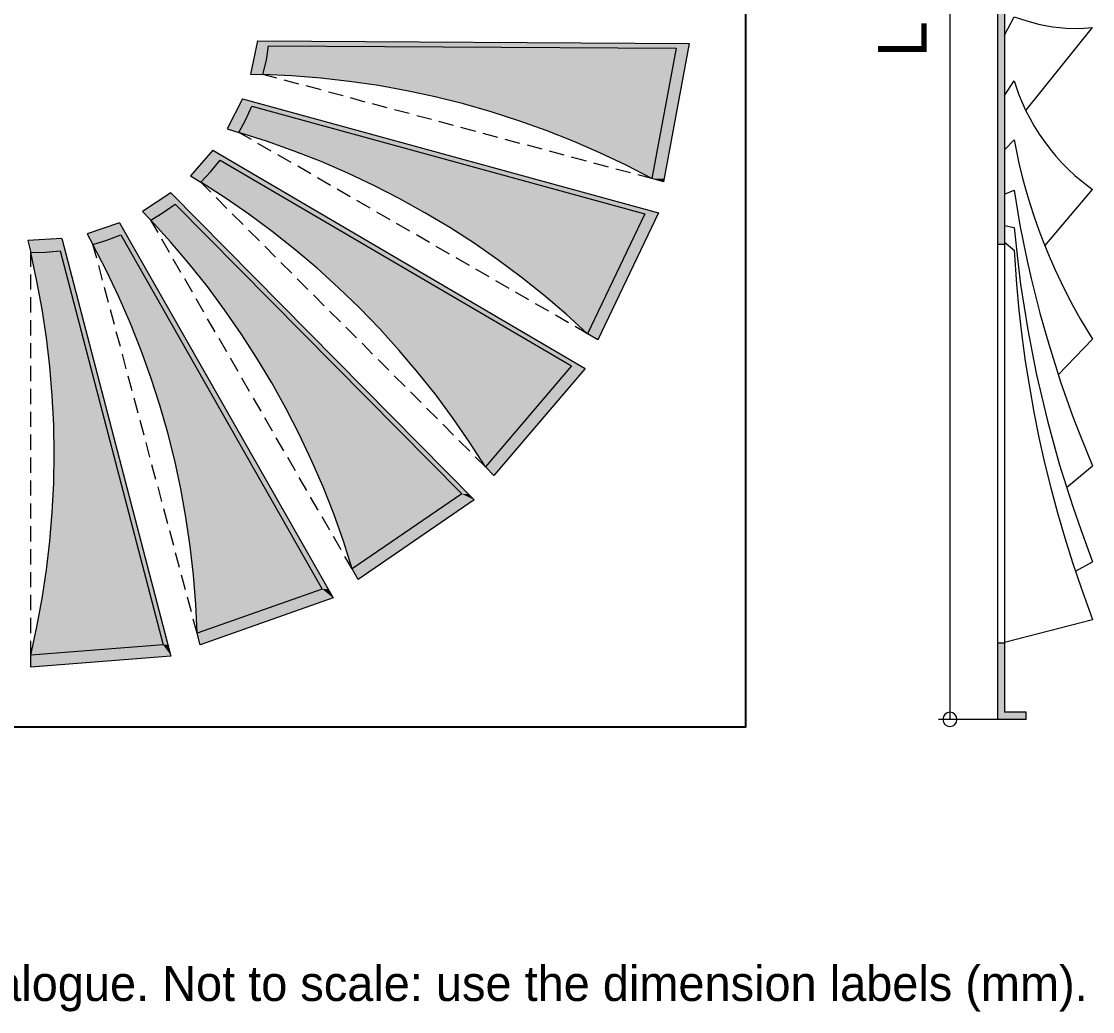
# Model space of a CAD drawing. Extents: x 0 to 240, y -13 to 197.
# Drawn here: x 117.7 to 239.9, y -13.2 to 99.7 of the extents above; entities that cross this region are included whole.
import ezdxf

# ---------------------------------------------------------------- set-up
doc = ezdxf.new("R2010")
doc.units = 0
for name, color, linetype in [('FILL', 8, 'Continuous'), ('GEOMETRY', 7, 'Continuous'), ('NOTE', 1, 'Continuous'), ('TEXT', 7, 'Continuous')]:
    doc.layers.add(name, color=color, linetype=linetype)

msp = doc.modelspace()

# ---------------------------------------------------------------- hatches: boundary and pattern name
at = {"layer": 'FILL'}
for points in [[(229.05, 74.28), (229.85, 74.28), (229.05, 100.6)], [(229.05, 100.6), (229.85, 74.28), (229.85, 100.6)], [(144.54, 96.93), (144.22, 95.28), (145.67, 95.28)], [(144.54, 96.93), (193.82, 96.93), (144.6, 97.2)], [(144.54, 96.93), (145.93, 96.93), (145.67, 95.28)], [(144.59, 97.2), (193.87, 97.2), (144.66, 97.48)], [(144.6, 97.2), (193.82, 96.93), (193.87, 97.2)], [(145.9, 96.67), (145.67, 95.28), (192.13, 95.28)], [(145.9, 96.67), (192.4, 96.67), (145.93, 96.93)], [(145.9, 96.67), (192.4, 96.67), (192.13, 95.28)], [(192.4, 96.67), (193.79, 96.67), (145.93, 96.93)], [(145.93, 96.93), (193.79, 96.67), (193.82, 96.93)], [(192.4, 96.67), (189.61, 81.79), (191.01, 81.79)], [(192.4, 96.67), (193.79, 96.67), (191.01, 81.79)], [(144.22, 95.28), (143.87, 93.68), (145.29, 93.68)], [(144.22, 95.28), (145.67, 95.28), (145.29, 93.68)], [(145.67, 95.28), (145.26, 93.66), (191.82, 93.66)], [(145.67, 95.28), (192.13, 95.28), (191.82, 93.66)], [(143.87, 93.68), (145.26, 93.66), (145.29, 93.68)], [(148.57, 93.51), (191.79, 93.51), (145.26, 93.66)], [(145.26, 93.66), (191.79, 93.51), (191.82, 93.66)], [(151.88, 93.25), (191.76, 93.25), (148.57, 93.51)], [(148.57, 93.51), (191.76, 93.25), (191.79, 93.51)], [(155.15, 92.87), (191.67, 92.87), (151.88, 93.25)], [(151.88, 93.25), (191.67, 92.87), (191.76, 93.25)], [(158.43, 92.38), (191.58, 92.38), (155.15, 92.87)], [(155.15, 92.87), (191.58, 92.38), (191.67, 92.87)], [(161.68, 91.8), (191.47, 91.8), (158.43, 92.38)], [(158.43, 92.38), (191.47, 91.8), (191.58, 92.38)], [(164.93, 91.1), (191.35, 91.1), (161.68, 91.8)], [(161.68, 91.8), (191.35, 91.1), (191.47, 91.8)], [(142.51, 90.06), (146.1, 90.06), (142.94, 90.9)], [(168.12, 90.29), (191.21, 90.29), (164.93, 91.1)], [(164.93, 91.1), (191.21, 90.29), (191.35, 91.1)], [(142.51, 90.06), (141.73, 88.52), (143.32, 88.52)], [(142.51, 90.06), (144.02, 90.06), (143.32, 88.52)], [(144.02, 90.06), (143.32, 88.52), (149.56, 88.52)], [(144.02, 90.06), (188.34, 77.88), (190.39, 77.88)], [(144.02, 90.06), (146.11, 90.06), (190.39, 77.88)], [(171.31, 89.39), (191.03, 89.39), (168.12, 90.29)], [(168.12, 90.29), (191.03, 89.39), (191.21, 90.29)], [(171.31, 89.39), (174.47, 88.37), (190.83, 88.37)], [(171.31, 89.39), (191.03, 89.39), (190.83, 88.37)], [(141.73, 88.52), (141.2, 87.45), (142.74, 87.45)], [(141.73, 88.52), (143.32, 88.52), (142.74, 87.45)], [(143.32, 88.52), (142.54, 87.04), (154.92, 87.04)], [(143.32, 88.52), (149.56, 88.52), (154.92, 87.04)], [(174.47, 88.38), (177.58, 87.28), (190.63, 87.28)], [(174.47, 88.38), (190.83, 88.38), (190.63, 87.28)], [(141.2, 87.45), (142.54, 87.04), (142.74, 87.45)], [(145.7, 86.06), (158.6, 86.06), (142.54, 87.04)], [(142.54, 87.04), (158.6, 86.06), (154.92, 87.04)], [(177.58, 87.28), (180.65, 86.02), (190.39, 86.02)], [(177.58, 87.28), (190.63, 87.28), (190.39, 86.02)], [(145.7, 86.06), (148.8, 84.93), (162.64, 84.93)], [(145.7, 86.06), (158.6, 86.06), (162.64, 84.93)], [(180.65, 86.02), (183.69, 84.72), (190.16, 84.72)], [(180.65, 86.02), (190.39, 86.02), (190.16, 84.72)], [(139.55, 85.01), (138.56, 83.88), (141.49, 83.88)], [(148.8, 84.93), (151.88, 83.74), (167.04, 83.74)], [(148.8, 84.93), (162.64, 84.93), (167.04, 83.74)], [(183.69, 84.72), (186.68, 83.3), (189.9, 83.3)], [(183.69, 84.72), (190.16, 84.72), (189.9, 83.3)], [(138.56, 83.88), (137.43, 82.61), (139.32, 82.61)], [(138.56, 83.88), (140.39, 83.88), (139.32, 82.61)], [(140.39, 83.88), (139.32, 82.61), (142.6, 82.61)], [(140.39, 83.88), (180.47, 60.42), (181.58, 60.42)], [(140.39, 83.88), (141.49, 83.88), (181.58, 60.42)], [(151.88, 83.74), (154.92, 82.41), (171.83, 82.41)], [(151.88, 83.74), (167.04, 83.74), (171.83, 82.41)], [(186.68, 83.3), (189.9, 83.3), (189.61, 81.79)], [(137, 82.11), (138.86, 82.11), (137.43, 82.61)], [(137, 82.11), (138.19, 81.39), (138.86, 82.11)], [(137.43, 82.61), (138.86, 82.11), (139.32, 82.61)], [(139.32, 82.61), (138.19, 81.39), (144.68, 81.39)], [(139.32, 82.61), (142.59, 82.61), (144.68, 81.39)], [(154.92, 82.41), (157.91, 81.01), (176.97, 81.01)], [(154.92, 82.41), (171.83, 82.41), (176.97, 81.01)], [(138.19, 81.39), (140.97, 79.59), (147.73, 79.59)], [(138.19, 81.39), (144.68, 81.39), (147.73, 79.59)], [(157.91, 81.01), (160.87, 79.5), (182.48, 79.5)], [(157.91, 81.01), (176.97, 81.01), (182.48, 79.5)], [(189.61, 81.79), (190.95, 81.42), (191.01, 81.79)], [(134.76, 80.17), (132.82, 78.86), (136.07, 78.86)], [(140.97, 79.59), (143.7, 77.7), (150.92, 77.7)], [(140.97, 79.59), (147.73, 79.59), (150.92, 77.7)], [(160.87, 79.5), (163.74, 77.88), (188.34, 77.88)], [(160.87, 79.5), (182.48, 79.5), (188.34, 77.88)], [(131.54, 78.02), (134.1, 78.02), (132.82, 78.86)], [(132.82, 78.86), (134.1, 78.02), (135.29, 78.86)], [(133.92, 77.91), (136.24, 77.91), (135.28, 78.86)], [(135.28, 78.86), (167.95, 45.83), (168.7, 45.83)], [(135.28, 78.86), (136.07, 78.86), (168.7, 45.83)], [(131.66, 77.91), (133.92, 77.91), (131.54, 78.02)], [(131.54, 78.02), (133.92, 77.91), (134.1, 78.02)], [(131.66, 77.91), (132.5, 77.04), (133.92, 77.91)], [(132.5, 77.04), (137.11, 77.04), (133.92, 77.91)], [(132.5, 77.04), (134.74, 74.57), (139.52, 74.57)], [(132.5, 77.04), (137.11, 77.04), (139.52, 74.57)], [(133.92, 77.91), (137.11, 77.04), (136.24, 77.91)], [(143.7, 77.7), (146.34, 75.76), (154.28, 75.76)], [(143.7, 77.7), (150.92, 77.7), (154.28, 75.76)], [(163.97, 77.76), (188.83, 77.76), (163.74, 77.88)], [(163.74, 77.88), (188.83, 77.76), (188.34, 77.88)], [(163.97, 77.76), (166.58, 76.2), (188.08, 76.2)], [(163.97, 77.76), (188.83, 77.76), (188.08, 76.2)], [(188.83, 77.76), (182.27, 64.1), (183.81, 64.1)], [(188.83, 77.76), (190.34, 77.76), (183.81, 64.1)], [(188.83, 77.76), (190.34, 77.76), (188.34, 77.88)], [(188.34, 77.88), (190.34, 77.76), (190.39, 77.88)], [(128.91, 76.75), (125.22, 75.5), (129.6, 75.5)], [(146.34, 75.76), (148.95, 73.7), (157.79, 73.7)], [(146.34, 75.76), (154.28, 75.76), (157.79, 73.7)], [(166.58, 76.2), (169.36, 74.4), (187.2, 74.4)], [(166.58, 76.2), (188.08, 76.2), (187.2, 74.4)], [(118.46, 74.72), (122.41, 74.72), (122.35, 74.95)], [(118.46, 74.72), (118.75, 73.56), (122.7, 73.56)], [(118.46, 74.72), (122.41, 74.72), (122.7, 73.56)], [(125.31, 75.36), (129.69, 75.36), (125.22, 75.5)], [(125.22, 75.5), (129.69, 75.36), (129.6, 75.5)], [(125.63, 74.77), (127.48, 74.77), (125.31, 75.36)], [(125.31, 75.36), (127.48, 74.77), (129.08, 75.36)], [(125.63, 74.77), (125.89, 74.28), (127.48, 74.77)], [(125.89, 74.28), (129.66, 74.28), (127.48, 74.77)], [(127.48, 74.77), (129.4, 74.77), (129.08, 75.36)], [(127.48, 74.77), (129.66, 74.28), (129.4, 74.77)], [(129.08, 75.36), (152.05, 34.98), (152.69, 34.98)], [(129.08, 75.36), (129.69, 75.36), (152.69, 34.98)], [(134.74, 74.57), (136.88, 72.05), (142.01, 72.05)], [(134.74, 74.57), (139.52, 74.57), (142.01, 72.05)], [(118.78, 73.41), (120.47, 73.41), (118.75, 73.55)], [(118.75, 73.55), (120.47, 73.41), (122.15, 73.55)], [(118.78, 73.41), (118.81, 73.35), (120.47, 73.41)], [(118.81, 73.35), (122.21, 73.35), (120.47, 73.41)], [(118.81, 73.35), (119.51, 70.1), (123.05, 70.1)], [(118.81, 73.35), (122.21, 73.35), (123.05, 70.1)], [(120.47, 73.41), (122.17, 73.41), (122.15, 73.55)], [(120.47, 73.41), (122.21, 73.35), (122.18, 73.41)], [(122.15, 73.55), (133.89, 28.63), (134.47, 28.63)], [(122.15, 73.55), (122.7, 73.55), (134.47, 28.63)], [(125.89, 74.28), (127.42, 71.35), (131.34, 71.35)], [(125.89, 74.28), (129.66, 74.28), (131.34, 71.35)], [(148.95, 73.7), (151.47, 71.55), (161.45, 71.55)], [(148.95, 73.7), (157.79, 73.7), (161.45, 71.55)], [(169.36, 74.4), (172.09, 72.51), (186.31, 72.51)], [(169.36, 74.4), (187.2, 74.4), (186.31, 72.51)], [(172.09, 72.51), (174.73, 70.54), (185.38, 70.54)], [(172.09, 72.51), (186.31, 72.51), (185.38, 70.54)], [(127.42, 71.35), (128.84, 68.36), (133.05, 68.36)], [(127.42, 71.35), (131.34, 71.35), (133.05, 68.36)], [(136.88, 72.05), (138.94, 69.47), (144.57, 69.47)], [(136.88, 72.05), (142.02, 72.05), (144.57, 69.47)], [(151.47, 71.55), (153.91, 69.32), (165.25, 69.32)], [(151.47, 71.55), (161.45, 71.55), (165.25, 69.32)], [(119.51, 70.1), (120.12, 66.85), (123.89, 66.85)], [(119.51, 70.1), (123.05, 70.1), (123.89, 66.85)], [(174.73, 70.54), (177.31, 68.48), (184.39, 68.48)], [(174.73, 70.54), (185.38, 70.54), (184.39, 68.48)], [(138.94, 69.47), (140.91, 66.83), (147.21, 66.83)], [(138.94, 69.47), (144.57, 69.47), (147.21, 66.83)], [(153.91, 69.32), (156.28, 67.03), (169.16, 67.03)], [(153.91, 69.32), (165.25, 69.32), (169.16, 67.03)], [(177.31, 68.48), (179.84, 66.33), (183.35, 66.33)], [(177.31, 68.48), (184.39, 68.48), (183.35, 66.33)], [(128.84, 68.36), (130.15, 65.32), (134.76, 65.32)], [(128.84, 68.36), (133.05, 68.36), (134.76, 65.32)], [(120.12, 66.85), (120.61, 63.61), (124.76, 63.61)], [(120.12, 66.85), (123.89, 66.85), (124.76, 63.61)], [(140.91, 66.83), (142.8, 64.1), (149.87, 64.1)], [(140.91, 66.83), (147.21, 66.83), (149.87, 64.1)], [(156.28, 67.03), (158.6, 64.65), (173.22, 64.65)], [(156.28, 67.03), (169.16, 67.03), (173.22, 64.65)], [(179.84, 66.33), (183.35, 66.33), (182.27, 64.1)], [(130.15, 65.32), (131.37, 62.24), (136.53, 62.24)], [(130.15, 65.32), (134.76, 65.32), (136.53, 62.24)], [(120.61, 63.61), (120.99, 60.3), (125.6, 60.3)], [(120.61, 63.61), (124.76, 63.61), (125.6, 60.3)], [(142.8, 64.1), (144.6, 61.31), (152.63, 61.31)], [(142.8, 64.1), (149.87, 64.1), (152.63, 61.31)], [(158.61, 64.65), (160.81, 62.21), (177.43, 62.21)], [(158.61, 64.65), (173.22, 64.65), (177.43, 62.21)], [(182.28, 64.1), (183.46, 63.4), (183.81, 64.1)], [(131.37, 62.24), (132.5, 59.14), (138.3, 59.14)], [(131.37, 62.24), (136.53, 62.24), (138.3, 59.14)], [(144.6, 61.31), (146.28, 58.47), (155.44, 58.47)], [(144.6, 61.31), (152.63, 61.31), (155.44, 58.47)], [(160.81, 62.21), (162.32, 60.42), (180.47, 60.42)], [(160.81, 62.21), (177.43, 62.21), (180.47, 60.42)], [(120.99, 60.3), (121.25, 57.02), (126.46, 57.02)], [(120.99, 60.3), (125.6, 60.3), (126.46, 57.02)], [(162.95, 59.69), (179.84, 59.69), (162.32, 60.42)], [(162.32, 60.42), (179.84, 59.69), (180.47, 60.42)], [(180.24, 60.13), (170.64, 48.93), (172.44, 48.93)], [(180.24, 60.13), (182.04, 60.13), (172.44, 48.93)], [(180.24, 60.13), (182.04, 60.13), (180.47, 60.42)], [(180.47, 60.42), (182.04, 60.13), (181.58, 60.42)], [(132.5, 59.14), (133.52, 55.98), (140.1, 55.98)], [(132.5, 59.14), (138.3, 59.14), (140.1, 55.98)], [(162.95, 59.69), (165.02, 57.08), (177.63, 57.08)], [(162.95, 59.69), (179.84, 59.69), (177.63, 57.08)], [(146.28, 58.47), (147.9, 55.57), (158.29, 55.57)], [(146.28, 58.47), (155.44, 58.47), (158.29, 55.57)], [(121.25, 57.02), (121.42, 53.72), (127.34, 53.72)], [(121.25, 57.02), (126.46, 57.02), (127.34, 53.72)], [(165.02, 57.08), (166.99, 54.41), (175.34, 54.41)], [(165.02, 57.08), (177.63, 57.08), (175.34, 54.41)], [(133.52, 55.98), (134.42, 52.82), (141.9, 52.82)], [(133.52, 55.98), (140.1, 55.98), (141.9, 52.82)], [(147.9, 55.57), (149.41, 52.64), (161.21, 52.64)], [(147.9, 55.57), (158.29, 55.57), (161.21, 52.64)], [(166.99, 54.41), (168.85, 51.72), (173.02, 51.72)], [(166.99, 54.41), (175.34, 54.41), (173.02, 51.72)], [(121.42, 53.72), (121.48, 50.41), (128.21, 50.41)], [(121.42, 53.72), (127.34, 53.72), (128.21, 50.41)], [(134.42, 52.82), (135.23, 49.6), (143.72, 49.6)], [(134.42, 52.82), (141.9, 52.82), (143.72, 49.6)], [(149.41, 52.64), (150.83, 49.66), (164.17, 49.66)], [(149.41, 52.64), (161.21, 52.64), (164.17, 49.66)], [(168.85, 51.72), (173.02, 51.72), (170.64, 48.93)], [(121.48, 50.41), (121.42, 47.1), (129.05, 47.1)], [(121.48, 50.41), (128.21, 50.41), (129.05, 47.1)], [(135.23, 49.6), (135.92, 46.35), (145.58, 46.35)], [(135.23, 49.6), (143.72, 49.6), (145.58, 46.35)], [(150.83, 49.66), (152.14, 46.61), (167.16, 46.61)], [(150.83, 49.66), (164.17, 49.66), (167.16, 46.61)], [(170.64, 48.93), (171.6, 47.94), (172.44, 48.93)], [(121.42, 47.1), (121.25, 43.8), (129.92, 43.8)], [(121.42, 47.1), (129.05, 47.1), (129.92, 43.8)], [(152.43, 45.83), (167.95, 45.83), (152.14, 46.61)], [(152.14, 46.61), (167.95, 45.83), (167.16, 46.61)], [(135.92, 46.35), (136.5, 43.1), (147.41, 43.1)], [(135.92, 46.35), (145.58, 46.35), (147.41, 43.1)], [(152.43, 45.83), (153.36, 43.53), (164.61, 43.53)], [(152.43, 45.83), (167.95, 45.83), (164.61, 43.53)], [(166.96, 45.16), (169.36, 45.16), (167.95, 45.83)], [(167.95, 45.83), (169.36, 45.16), (168.7, 45.83)], [(166.96, 45.16), (155.44, 37.27), (157.88, 37.27)], [(166.96, 45.16), (169.36, 45.16), (157.88, 37.27)], [(121.25, 43.8), (120.99, 40.49), (130.79, 40.49)], [(121.25, 43.8), (129.92, 43.8), (130.79, 40.49)], [(136.5, 43.1), (137, 39.82), (149.29, 39.82)], [(136.5, 43.1), (147.41, 43.1), (149.29, 39.82)], [(153.36, 43.53), (154.46, 40.43), (160.05, 40.43)], [(153.36, 43.53), (164.61, 43.53), (160.05, 40.43)], [(120.99, 40.49), (120.61, 37.21), (131.66, 37.21)], [(120.99, 40.49), (130.79, 40.49), (131.66, 37.21)], [(154.46, 40.43), (160.05, 40.43), (155.44, 37.27)], [(137, 39.82), (137.34, 36.55), (151.15, 36.55)], [(137, 39.82), (149.29, 39.82), (151.15, 36.55)], [(120.61, 37.21), (120.12, 33.93), (132.5, 33.93)], [(120.61, 37.21), (131.66, 37.21), (132.5, 33.93)], [(155.44, 37.27), (157.88, 37.27), (156.14, 36.08)], [(137.34, 36.55), (137.49, 34.98), (152.05, 34.98)], [(137.34, 36.55), (151.15, 36.55), (152.05, 34.98)], [(137.49, 34.98), (137.63, 33.24), (147.15, 33.24)], [(137.49, 34.98), (152.05, 34.98), (147.15, 33.24)], [(152.05, 34.98), (149.15, 33.97), (153.27, 33.97)], [(152.05, 34.98), (152.69, 34.98), (153.27, 33.97)], [(120.12, 33.93), (119.51, 30.68), (133.34, 30.68)], [(120.12, 33.93), (132.5, 33.93), (133.34, 30.68)], [(137.63, 33.24), (147.15, 33.24), (137.78, 29.93)], [(149.15, 33.97), (137.78, 29.93), (141.9, 29.93)], [(149.15, 33.97), (153.27, 33.97), (141.9, 29.93)], [(119.51, 30.68), (119.07, 28.63), (133.89, 28.63)], [(119.51, 30.68), (133.34, 30.68), (133.89, 28.63)], [(137.78, 29.93), (141.9, 29.93), (138.13, 28.63)], [(119.07, 28.63), (133.89, 28.63), (118.81, 27.44)], [(133.89, 28.63), (118.81, 27.44), (134.76, 27.44)], [(133.89, 28.63), (134.76, 27.44), (134.47, 28.63)], [(229.05, 20.92), (229.85, 20.92), (229.05, 28.79)], [(229.05, 28.79), (229.85, 20.92), (229.85, 28.79)], [(118.81, 27.32), (134.79, 27.32), (118.81, 27.44)], [(118.81, 27.44), (134.79, 27.32), (134.76, 27.44)], [(118.81, 27.32), (134.79, 27.32), (118.81, 26.08)], [(229.05, 20.11), (232.29, 20.11), (229.05, 20.92)], [(229.05, 20.92), (232.29, 20.11), (232.29, 20.92)]]:
    msp.add_hatch(color=7, dxfattribs=at).paths.add_polyline_path(points)

# ---------------------------------------------------------------- linework, layer by layer
at = {"layer": 'GEOMETRY', "lineweight": 25}
msp.add_lwpolyline([(37.28, 182.29), (200.31, 182.29), (200.31, 19.23), (37.28, 19.23), (37.28, 182.29)], close=True, dxfattribs=at)
at = {"layer": 'GEOMETRY', "lineweight": 13}
for points in [[(223.62, 182.75), (223.62, 20.11)], [(229.85, 98.13), (230.94, 100.25), (232.38, 99.77), (233.85, 99.36), (235.34, 99.1), (236.87, 98.93), (238.39, 98.9), (239.88, 99.02)], [(232.27, 89.56), (239.88, 99.02)], [(230.94, 92.93), (231.43, 91.46), (231.81, 90.53), (232.24, 89.6), (232.72, 88.67), (233.23, 87.76), (233.79, 86.87), (234.39, 86), (235.03, 85.16), (235.69, 84.35), (236.39, 83.57), (237.12, 82.83), (237.87, 82.13), (238.64, 81.49), (239.88, 80.54)], [(230.94, 86.2), (231.49, 83.53), (231.86, 81.99), (232.27, 80.45), (232.73, 78.93), (233.22, 77.41), (233.75, 75.9), (234.32, 74.41), (234.93, 72.93), (235.57, 71.46), (236.25, 70.02), (236.96, 68.59), (237.7, 67.18), (238.47, 65.8), (239.88, 63.47)], [(230.94, 80.48), (231.6, 76.46), (232.01, 74.43), (232.43, 72.41), (232.89, 70.41), (233.37, 68.42), (233.88, 66.44), (234.42, 64.48), (234.99, 62.52), (235.6, 60.57), (236.23, 58.62), (236.91, 56.68), (237.61, 54.75), (238.36, 52.81), (239.88, 49.02)], [(234.45, 74.1), (239.88, 80.54)], [(230.94, 76.2), (231.35, 72.32), (231.68, 69.72), (232.07, 67.12), (232.5, 64.54), (232.98, 61.96), (233.5, 59.4), (234.08, 56.85), (234.7, 54.31), (235.37, 51.78), (236.09, 49.26), (236.86, 46.76), (237.67, 44.26), (238.53, 41.78), (239.88, 38.1)], [(230.94, 73.64), (231.2, 69.74), (231.48, 66.8), (231.81, 63.87), (232.21, 60.95), (232.67, 58.04), (233.19, 55.14), (233.77, 52.25), (234.41, 49.37), (235.11, 46.51), (235.88, 43.66), (236.7, 40.83), (237.59, 38.02), (238.53, 35.23), (239.88, 31.52)], [(235.97, 59.39), (239.88, 63.47)], [(236.92, 46.55), (239.88, 49.02)], [(237.93, 37.01), (239.88, 38.1)], [(229.85, 28.91), (239.88, 31.52)], [(229.05, 20.11), (222.33, 20.11)]]:
    msp.add_lwpolyline(points, dxfattribs=at)
at = {"layer": 'GEOMETRY', "lineweight": 15}
for points in [[(229.05, 182.75), (229.05, 20.11)], [(229.85, 181.91), (229.85, 20.92)], [(144.66, 97.48), (143.87, 93.68), (145.26, 93.66)], [(144.66, 97.48), (193.87, 97.2)], [(145.26, 93.66), (145.67, 95.28), (145.93, 96.93)], [(145.93, 96.93), (192.4, 96.67)], [(192.4, 96.67), (189.61, 81.79)], [(193.88, 97.2), (190.95, 81.42)], [(189.61, 81.79), (186.68, 83.3), (183.69, 84.72), (180.65, 86.04), (177.57, 87.26), (174.46, 88.38), (171.31, 89.39), (168.13, 90.3), (164.92, 91.1), (161.69, 91.8), (158.44, 92.39), (155.16, 92.87), (151.87, 93.25), (148.57, 93.51), (145.26, 93.66)], [(142.95, 90.9), (141.2, 87.45), (142.54, 87.04)], [(142.95, 90.9), (190.4, 77.88)], [(142.54, 87.04), (143.32, 88.52), (144.02, 90.06)], [(144.02, 90.06), (188.83, 77.76)], [(182.28, 64.1), (179.84, 66.33), (177.31, 68.49), (174.71, 70.56), (172.06, 72.53), (169.35, 74.41), (166.58, 76.2), (163.75, 77.89), (160.87, 79.49), (157.93, 80.99), (154.95, 82.4), (151.91, 83.72), (148.83, 84.93), (145.7, 86.06), (142.54, 87.04)], [(139.55, 85.01), (137, 82.11), (138.19, 81.39)], [(139.55, 85.01), (182.04, 60.13)], [(138.19, 81.39), (139.32, 82.61), (140.39, 83.88)], [(140.39, 83.88), (180.47, 60.42)], [(170.64, 48.93), (168.85, 51.72), (166.98, 54.43), (165.02, 57.08), (162.96, 59.67), (160.82, 62.2), (158.6, 64.65), (156.29, 67.03), (153.91, 69.34), (151.45, 71.56), (148.93, 73.71), (146.33, 75.76), (143.68, 77.72), (140.97, 79.59), (138.19, 81.39)], [(134.76, 80.17), (131.54, 78.02), (132.5, 77.04)], [(134.76, 80.17), (169.37, 45.16)], [(132.5, 77.04), (133.92, 77.91), (135.28, 78.86)], [(135.28, 78.86), (167.95, 45.83)], [(155.44, 37.27), (154.46, 40.43), (153.35, 43.54), (152.14, 46.62), (150.83, 49.65), (149.41, 52.64), (147.9, 55.59), (146.29, 58.48), (144.59, 61.32), (142.8, 64.1), (140.91, 66.82), (138.94, 69.47), (136.88, 72.06), (134.74, 74.57), (132.5, 77.04)], [(188.83, 77.76), (182.27, 64.1)], [(190.4, 77.88), (183.46, 63.4)], [(128.91, 76.75), (125.22, 75.5), (125.89, 74.28)], [(128.91, 76.75), (153.27, 33.97)], [(122.35, 74.95), (118.46, 74.72), (118.81, 73.35)], [(122.35, 74.95), (134.79, 27.32)], [(125.89, 74.28), (127.48, 74.77), (129.08, 75.36)], [(129.08, 75.36), (152.05, 34.98)], [(118.81, 73.35), (120.47, 73.41), (122.15, 73.55)], [(118.81, 27.44), (119.51, 30.68), (120.11, 33.91), (120.6, 37.17), (120.98, 40.45), (121.25, 43.75), (121.42, 47.07), (121.47, 50.39), (121.42, 53.72), (121.26, 57.03), (120.98, 60.34), (120.6, 63.62), (120.11, 66.88), (119.51, 70.1), (118.81, 73.35)], [(122.15, 73.55), (133.89, 28.63)], [(137.78, 29.93), (137.63, 33.24), (137.36, 36.58), (136.98, 39.88), (136.5, 43.16), (135.91, 46.4), (135.22, 49.62), (134.42, 52.8), (133.52, 55.96), (132.51, 59.09), (131.4, 62.19), (130.18, 65.27), (128.86, 68.32), (127.42, 71.35), (125.89, 74.28)], [(180.47, 60.42), (170.64, 48.93)], [(182.04, 60.13), (171.6, 47.94)], [(167.95, 45.83), (155.44, 37.27)], [(169.36, 45.16), (156.14, 36.08)], [(152.05, 34.98), (137.78, 29.93)], [(153.27, 33.97), (138.13, 28.63)], [(133.89, 28.63), (118.81, 27.44)], [(134.79, 27.32), (118.81, 26.08)], [(232.29, 20.92), (229.85, 20.92)], [(232.29, 20.11), (229.05, 20.11)]]:
    msp.add_lwpolyline(points, dxfattribs=at)
at = {"layer": 'GEOMETRY', "lineweight": 5}
for points in [[(146.86, 93.25), (145.26, 93.66)], [(149.38, 92.55), (147.7, 93.02)], [(229.85, 91.26), (230.94, 92.93)], [(151.9, 91.89), (150.22, 92.35)], [(154.43, 91.22), (152.75, 91.65)], [(156.92, 90.52), (155.27, 90.99)], [(159.45, 89.85), (157.76, 90.32)], [(161.97, 89.19), (160.29, 89.63)], [(164.49, 88.52), (162.81, 88.96)], [(167.02, 87.83), (165.34, 88.29)], [(143.96, 86.23), (142.54, 87.04)], [(169.54, 87.16), (167.86, 87.62)], [(172.07, 86.49), (170.38, 86.93)], [(146.22, 84.93), (144.71, 85.79)], [(174.59, 85.8), (172.91, 86.26)], [(177.11, 85.13), (175.43, 85.59)], [(229.85, 85.08), (230.94, 86.2)], [(148.48, 83.62), (146.98, 84.49)], [(179.63, 84.46), (177.95, 84.9)], [(150.75, 82.31), (149.24, 83.19)], [(182.16, 83.79), (180.47, 84.23)], [(184.68, 83.1), (183, 83.56)], [(152.98, 81.01), (151.5, 81.88)], [(187.2, 82.43), (185.52, 82.87)], [(190.95, 81.42), (189.61, 81.79), (188.05, 82.2)], [(139.35, 80.23), (138.19, 81.39)], [(141.17, 78.37), (139.95, 79.62)], [(155.24, 79.7), (153.73, 80.58)], [(229.85, 80.02), (230.94, 80.48)], [(157.51, 78.4), (156, 79.27)], [(133.32, 75.62), (132.5, 77.04)], [(143.03, 76.54), (141.78, 77.76)], [(159.77, 77.1), (158.26, 77.96)], [(144.89, 74.69), (143.64, 75.9)], [(162.03, 75.79), (160.52, 76.66)], [(229.85, 76.43), (230.94, 76.2)], [(134.62, 73.35), (133.75, 74.86)], [(164.29, 74.48), (162.78, 75.36)], [(229.85, 74.54), (230.94, 73.64)], [(118.81, 71.73), (118.81, 73.35)], [(126.32, 72.72), (125.89, 74.28)], [(146.71, 72.83), (145.5, 74.08)], [(166.55, 73.18), (165.04, 74.05)], [(229.85, 74.28), (229.05, 74.28)], [(135.92, 71.09), (135.06, 72.6)], [(148.57, 71), (147.33, 72.22)], [(168.82, 71.87), (167.31, 72.74)], [(118.81, 69.12), (118.81, 70.86)], [(126.99, 70.19), (126.56, 71.87)], [(171.08, 70.57), (169.57, 71.44)], [(137.23, 68.83), (136.36, 70.34)], [(150.4, 69.15), (149.18, 70.36)], [(173.34, 69.26), (171.83, 70.13)], [(127.66, 67.67), (127.22, 69.35)], [(152.25, 67.29), (151.04, 68.54)], [(175.6, 67.96), (174.09, 68.83)], [(118.81, 66.51), (118.81, 68.25)], [(138.53, 66.57), (137.66, 68.07)], [(177.86, 66.65), (176.36, 67.52)], [(128.36, 65.14), (127.89, 66.83)], [(154.11, 65.46), (152.86, 66.68)], [(180.12, 65.35), (178.62, 66.22)], [(118.81, 63.9), (118.81, 65.64)], [(139.84, 64.3), (138.97, 65.81)], [(155.94, 63.61), (154.72, 64.85)], [(183.46, 63.4), (182.28, 64.1), (180.88, 64.91)], [(129.02, 62.62), (128.55, 64.3)], [(141.15, 62.04), (140.27, 63.55)], [(118.81, 61.29), (118.81, 63.03)], [(157.79, 61.75), (156.58, 63)], [(129.69, 60.1), (129.25, 61.78)], [(142.45, 59.78), (141.58, 61.29)], [(159.65, 59.93), (158.4, 61.14)], [(118.81, 58.68), (118.81, 60.42)], [(130.38, 57.57), (129.92, 59.26)], [(143.76, 57.52), (142.88, 59.02)], [(161.48, 58.07), (160.26, 59.31)], [(118.81, 56.07), (118.81, 57.81)], [(163.33, 56.24), (162.09, 57.46)], [(131.05, 55.05), (130.59, 56.73)], [(145.06, 55.26), (144.19, 56.76)], [(118.81, 53.46), (118.81, 55.2)], [(165.19, 54.38), (163.94, 55.6)], [(131.72, 52.53), (131.28, 54.21)], [(146.36, 52.99), (145.5, 54.5)], [(167.02, 52.53), (165.8, 53.77)], [(118.81, 50.84), (118.81, 52.59)], [(132.39, 50), (131.95, 51.69)], [(147.67, 50.73), (146.8, 52.24)], [(168.87, 50.7), (167.63, 51.92)], [(118.81, 48.24), (118.81, 49.98)], [(133.08, 47.48), (132.62, 49.16)], [(148.98, 48.47), (148.11, 49.98)], [(171.6, 47.94), (170.64, 48.93), (169.48, 50.06)], [(150.28, 46.21), (149.41, 47.71)], [(118.81, 45.63), (118.81, 47.36)], [(133.75, 44.95), (133.32, 46.64)], [(151.59, 43.97), (150.72, 45.45)], [(118.81, 43.01), (118.81, 44.75)], [(134.42, 42.43), (133.98, 44.12)], [(152.89, 41.71), (152.02, 43.21)], [(118.81, 40.4), (118.81, 42.14)], [(135.11, 39.94), (134.65, 41.62)], [(154.2, 39.45), (153.33, 40.96)], [(118.81, 37.79), (118.81, 39.53)], [(135.78, 37.42), (135.32, 39.1)], [(156.14, 36.08), (155.44, 37.27), (154.63, 38.69)], [(118.81, 35.18), (118.81, 36.92)], [(136.45, 34.89), (136.01, 36.57)], [(118.81, 32.57), (118.81, 34.31)], [(137.14, 32.37), (136.68, 34.05)], [(118.81, 29.96), (118.81, 31.7)], [(138.13, 28.63), (137.78, 29.93), (137.34, 31.53)], [(118.81, 26.08), (118.81, 29.09)], [(229.85, 28.79), (229.05, 28.79)], [(232.29, 20.11), (232.29, 20.92)]]:
    msp.add_lwpolyline(points, dxfattribs=at)
at = {"layer": 'GEOMETRY', "lineweight": 13}
msp.add_lwpolyline([(224.42, 20.11), (224.36, 20.43), (224.19, 20.69), (223.93, 20.86), (223.62, 20.92), (223.3, 20.86), (223.04, 20.69), (222.87, 20.43), (222.81, 20.11), (222.87, 19.8), (223.04, 19.54), (223.3, 19.37), (223.62, 19.31), (223.93, 19.37), (224.19, 19.54), (224.36, 19.8), (224.42, 20.11)], close=True, dxfattribs=at)

# ---------------------------------------------------------------- texts
at = {"layer": 'NOTE'}
msp.add_text('STRIPLINE - drawing taken from the product catalogue. Not to scale: use the dimension labels (mm).', height=4, dxfattribs=at).set_placement((0, -12))
at = {"layer": 'TEXT'}
msp.add_text('L', height=5.55, rotation=90, dxfattribs=at).set_placement((220.95, 95.62))

doc.saveas('drawing.dxf')
